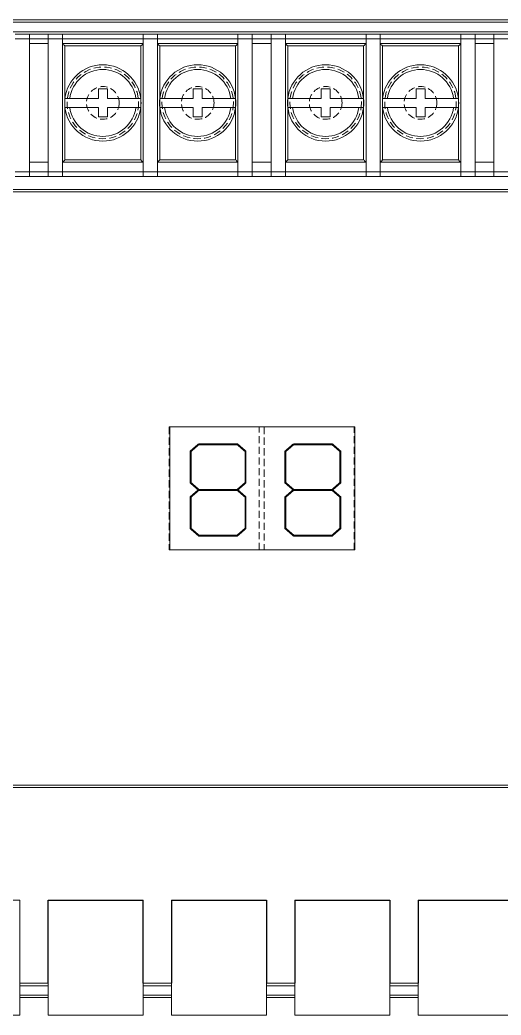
# Model space of a CAD drawing. Header units: millimetres. Extents: x 1282755 to 1285234, y -1758265 to -1757672.
# Drawn here: x 1284859.78 to 1284876.73, y -1757813.91 to -1757778.89 of the extents above; entities that cross this region are included whole.
import ezdxf

# ---------------------------------------------------------------- set-up
doc = ezdxf.new("R2010")
doc.units = ezdxf.units.MM
doc.linetypes.add('HIDDEN', pattern=[0.375, 0.25, -0.125])

msp = doc.modelspace()

# ---------------------------------------------------------------- linework, layer by layer
at = {"color": 7, "linetype": 'Continuous', "lineweight": 15}
for p, q in [((1284836.482, -1757778.888), (1284900.104, -1757778.888)), ((1284900.104, -1757778.972), (1284836.482, -1757778.972)), ((1284836.816, -1757779.306), (1284899.77, -1757779.306)), ((1284859.61, -1757779.389), (1284860.11, -1757779.389)), ((1284860.11, -1757779.389), (1284860.11, -1757779.556)), ((1284860.11, -1757779.389), (1284860.778, -1757779.389)), ((1284860.778, -1757779.389), (1284861.279, -1757779.389)), ((1284860.778, -1757779.556), (1284860.778, -1757779.389)), ((1284861.279, -1757779.389), (1284861.279, -1757779.556)), ((1284861.279, -1757779.389), (1284864.118, -1757779.389)), ((1284864.118, -1757779.389), (1284864.619, -1757779.389)), ((1284864.118, -1757779.556), (1284864.118, -1757779.389)), ((1284864.619, -1757779.389), (1284864.619, -1757779.556)), ((1284864.619, -1757779.389), (1284867.458, -1757779.389)), ((1284867.458, -1757779.389), (1284867.959, -1757779.389)), ((1284867.458, -1757779.556), (1284867.458, -1757779.389)), ((1284867.959, -1757779.389), (1284867.959, -1757779.556)), ((1284867.959, -1757779.389), (1284868.627, -1757779.389)), ((1284868.627, -1757779.389), (1284869.128, -1757779.389)), ((1284868.627, -1757779.556), (1284868.627, -1757779.389)), ((1284869.128, -1757779.389), (1284869.128, -1757779.556)), ((1284869.128, -1757779.389), (1284871.967, -1757779.389)), ((1284871.967, -1757779.389), (1284872.468, -1757779.389)), ((1284871.967, -1757779.556), (1284871.967, -1757779.389)), ((1284872.468, -1757779.389), (1284872.468, -1757779.556)), ((1284872.468, -1757779.389), (1284875.306, -1757779.389)), ((1284875.306, -1757779.389), (1284875.807, -1757779.389)), ((1284875.306, -1757779.556), (1284875.306, -1757779.389)), ((1284875.807, -1757779.389), (1284875.807, -1757779.556)), ((1284875.807, -1757779.389), (1284876.475, -1757779.389)), ((1284876.475, -1757779.389), (1284876.976, -1757779.389)), ((1284876.475, -1757779.556), (1284876.475, -1757779.389)), ((1284860.11, -1757779.556), (1284859.61, -1757779.556)), ((1284860.11, -1757784.232), (1284860.11, -1757779.556)), ((1284860.778, -1757779.556), (1284860.11, -1757779.556)), ((1284860.11, -1757779.723), (1284860.778, -1757779.723)), ((1284861.279, -1757779.556), (1284860.778, -1757779.556)), ((1284860.778, -1757784.232), (1284860.778, -1757779.556)), ((1284861.279, -1757784.232), (1284861.279, -1757779.556)), ((1284864.118, -1757779.556), (1284861.279, -1757779.556)), ((1284861.279, -1757779.723), (1284864.118, -1757779.723)), ((1284864.035, -1757779.806), (1284861.363, -1757779.806)), ((1284864.619, -1757779.556), (1284864.118, -1757779.556)), ((1284864.118, -1757784.232), (1284864.118, -1757779.556)), ((1284864.619, -1757784.232), (1284864.619, -1757779.556)), ((1284867.458, -1757779.556), (1284864.619, -1757779.556)), ((1284864.619, -1757779.723), (1284867.458, -1757779.723)), ((1284867.374, -1757779.806), (1284864.703, -1757779.806)), ((1284867.959, -1757779.556), (1284867.458, -1757779.556)), ((1284867.458, -1757784.232), (1284867.458, -1757779.556)), ((1284867.959, -1757784.232), (1284867.959, -1757779.556)), ((1284868.627, -1757779.556), (1284867.959, -1757779.556)), ((1284867.959, -1757779.723), (1284868.627, -1757779.723)), ((1284869.128, -1757779.556), (1284868.627, -1757779.556)), ((1284868.627, -1757784.232), (1284868.627, -1757779.556)), ((1284869.128, -1757784.232), (1284869.128, -1757779.556)), ((1284871.967, -1757779.556), (1284869.128, -1757779.556)), ((1284869.128, -1757779.723), (1284871.967, -1757779.723)), ((1284871.883, -1757779.806), (1284869.211, -1757779.806)), ((1284872.468, -1757779.556), (1284871.967, -1757779.556)), ((1284871.967, -1757784.232), (1284871.967, -1757779.556)), ((1284872.468, -1757784.232), (1284872.468, -1757779.556)), ((1284875.306, -1757779.556), (1284872.468, -1757779.556)), ((1284872.468, -1757779.723), (1284875.306, -1757779.723)), ((1284875.223, -1757779.806), (1284872.551, -1757779.806)), ((1284875.807, -1757779.556), (1284875.306, -1757779.556)), ((1284875.306, -1757784.232), (1284875.306, -1757779.556)), ((1284875.807, -1757784.232), (1284875.807, -1757779.556)), ((1284876.475, -1757779.556), (1284875.807, -1757779.556)), ((1284875.807, -1757779.723), (1284876.475, -1757779.723)), ((1284876.976, -1757779.556), (1284876.475, -1757779.556)), ((1284876.475, -1757784.232), (1284876.475, -1757779.556)), ((1284862.857, -1757781.318), (1284862.54, -1757781.318)), ((1284862.54, -1757781.318), (1284862.54, -1757781.652)), ((1284862.857, -1757781.652), (1284862.857, -1757781.318)), ((1284866.197, -1757781.318), (1284865.88, -1757781.318)), ((1284865.88, -1757781.318), (1284865.88, -1757781.652)), ((1284866.197, -1757781.652), (1284866.197, -1757781.318)), ((1284870.706, -1757781.318), (1284870.389, -1757781.318)), ((1284870.389, -1757781.318), (1284870.389, -1757781.652)), ((1284870.706, -1757781.652), (1284870.706, -1757781.318)), ((1284874.046, -1757781.318), (1284873.728, -1757781.318)), ((1284873.728, -1757781.318), (1284873.728, -1757781.652)), ((1284874.046, -1757781.652), (1284874.046, -1757781.318)), ((1284862.54, -1757781.652), (1284861.532, -1757781.652)), ((1284863.865, -1757781.652), (1284862.857, -1757781.652)), ((1284865.88, -1757781.652), (1284864.872, -1757781.652)), ((1284867.205, -1757781.652), (1284866.197, -1757781.652)), ((1284870.389, -1757781.652), (1284869.381, -1757781.652)), ((1284871.714, -1757781.652), (1284870.706, -1757781.652)), ((1284873.728, -1757781.652), (1284872.72, -1757781.652)), ((1284875.053, -1757781.652), (1284874.046, -1757781.652)), ((1284861.532, -1757781.969), (1284862.54, -1757781.969)), ((1284862.54, -1757781.969), (1284862.54, -1757782.303)), ((1284862.857, -1757782.303), (1284862.857, -1757781.969)), ((1284862.857, -1757781.969), (1284863.865, -1757781.969)), ((1284864.872, -1757781.969), (1284865.88, -1757781.969)), ((1284865.88, -1757781.969), (1284865.88, -1757782.303)), ((1284866.197, -1757782.303), (1284866.197, -1757781.969)), ((1284866.197, -1757781.969), (1284867.205, -1757781.969)), ((1284869.381, -1757781.969), (1284870.389, -1757781.969)), ((1284870.389, -1757781.969), (1284870.389, -1757782.303)), ((1284870.706, -1757782.303), (1284870.706, -1757781.969)), ((1284870.706, -1757781.969), (1284871.714, -1757781.969)), ((1284872.72, -1757781.969), (1284873.728, -1757781.969)), ((1284873.728, -1757781.969), (1284873.728, -1757782.303)), ((1284874.046, -1757782.303), (1284874.046, -1757781.969)), ((1284874.046, -1757781.969), (1284875.053, -1757781.969)), ((1284862.54, -1757782.303), (1284862.857, -1757782.303)), ((1284865.88, -1757782.303), (1284866.197, -1757782.303)), ((1284870.389, -1757782.303), (1284870.706, -1757782.303)), ((1284873.728, -1757782.303), (1284874.046, -1757782.303)), ((1284860.778, -1757783.898), (1284860.11, -1757783.898)), ((1284864.118, -1757783.898), (1284861.279, -1757783.898)), ((1284861.363, -1757783.814), (1284864.035, -1757783.814)), ((1284867.458, -1757783.898), (1284864.619, -1757783.898)), ((1284864.703, -1757783.814), (1284867.374, -1757783.814)), ((1284868.627, -1757783.898), (1284867.959, -1757783.898)), ((1284871.967, -1757783.898), (1284869.128, -1757783.898)), ((1284869.211, -1757783.814), (1284871.883, -1757783.814)), ((1284875.306, -1757783.898), (1284872.468, -1757783.898)), ((1284872.551, -1757783.814), (1284875.223, -1757783.814)), ((1284876.475, -1757783.898), (1284875.807, -1757783.898)), ((1284859.61, -1757784.232), (1284860.11, -1757784.232)), ((1284860.11, -1757784.232), (1284860.11, -1757784.399)), ((1284860.11, -1757784.232), (1284860.778, -1757784.232)), ((1284860.778, -1757784.232), (1284861.279, -1757784.232)), ((1284860.778, -1757784.399), (1284860.778, -1757784.232)), ((1284861.279, -1757784.232), (1284861.279, -1757784.399)), ((1284861.279, -1757784.232), (1284864.118, -1757784.232)), ((1284864.118, -1757784.232), (1284864.619, -1757784.232)), ((1284864.118, -1757784.399), (1284864.118, -1757784.232)), ((1284864.619, -1757784.232), (1284864.619, -1757784.399)), ((1284864.619, -1757784.232), (1284867.458, -1757784.232)), ((1284867.458, -1757784.232), (1284867.959, -1757784.232)), ((1284867.458, -1757784.399), (1284867.458, -1757784.232)), ((1284867.959, -1757784.232), (1284867.959, -1757784.399)), ((1284867.959, -1757784.232), (1284868.627, -1757784.232)), ((1284868.627, -1757784.232), (1284869.128, -1757784.232)), ((1284868.627, -1757784.399), (1284868.627, -1757784.232)), ((1284869.128, -1757784.232), (1284869.128, -1757784.399)), ((1284869.128, -1757784.232), (1284871.967, -1757784.232)), ((1284871.967, -1757784.232), (1284872.468, -1757784.232)), ((1284871.967, -1757784.399), (1284871.967, -1757784.232)), ((1284872.468, -1757784.232), (1284872.468, -1757784.399)), ((1284872.468, -1757784.232), (1284875.306, -1757784.232)), ((1284875.306, -1757784.232), (1284875.807, -1757784.232)), ((1284875.306, -1757784.399), (1284875.306, -1757784.232)), ((1284875.807, -1757784.232), (1284875.807, -1757784.399)), ((1284875.807, -1757784.232), (1284876.475, -1757784.232)), ((1284876.475, -1757784.232), (1284876.976, -1757784.232)), ((1284876.475, -1757784.399), (1284876.475, -1757784.232)), ((1284860.11, -1757784.399), (1284859.61, -1757784.399)), ((1284860.778, -1757784.399), (1284860.11, -1757784.399)), ((1284861.279, -1757784.399), (1284860.778, -1757784.399)), ((1284864.118, -1757784.399), (1284861.279, -1757784.399)), ((1284864.619, -1757784.399), (1284864.118, -1757784.399)), ((1284867.458, -1757784.399), (1284864.619, -1757784.399)), ((1284867.959, -1757784.399), (1284867.458, -1757784.399)), ((1284868.627, -1757784.399), (1284867.959, -1757784.399)), ((1284869.128, -1757784.399), (1284868.627, -1757784.399)), ((1284871.967, -1757784.399), (1284869.128, -1757784.399)), ((1284872.468, -1757784.399), (1284871.967, -1757784.399)), ((1284875.306, -1757784.399), (1284872.468, -1757784.399)), ((1284875.807, -1757784.399), (1284875.306, -1757784.399)), ((1284876.475, -1757784.399), (1284875.807, -1757784.399)), ((1284876.976, -1757784.399), (1284876.475, -1757784.399)), ((1284900.688, -1757784.853), (1284835.897, -1757784.853)), ((1284900.605, -1757784.853), (1284835.981, -1757784.853)), ((1284900.605, -1757784.936), (1284835.981, -1757784.936)), ((1284871.573, -1757793.212), (1284865.06, -1757793.212)), ((1284865.06, -1757793.212), (1284865.06, -1757797.537)), ((1284871.573, -1757797.537), (1284871.573, -1757793.212)), ((1284865.06, -1757797.537), (1284871.573, -1757797.537)), ((1284835.897, -1757805.893), (1284900.688, -1757805.893)), ((1284835.981, -1757805.81), (1284900.605, -1757805.81)), ((1284835.981, -1757805.893), (1284900.605, -1757805.893)), ((1284859.777, -1757809.858), (1284851.427, -1757809.858)), ((1284859.777, -1757813.905), (1284859.777, -1757809.858)), ((1284860.778, -1757809.858), (1284860.778, -1757813.905)), ((1284864.118, -1757809.858), (1284860.778, -1757809.858)), ((1284864.118, -1757813.905), (1284864.118, -1757809.858)), ((1284868.46, -1757809.858), (1284865.12, -1757809.858)), ((1284865.12, -1757809.858), (1284865.12, -1757813.905)), ((1284868.46, -1757813.905), (1284868.46, -1757809.858)), ((1284872.802, -1757809.858), (1284869.462, -1757809.858)), ((1284869.462, -1757809.858), (1284869.462, -1757813.905)), ((1284872.802, -1757813.905), (1284872.802, -1757809.858)), ((1284873.803, -1757809.858), (1284873.803, -1757813.905)), ((1284877.143, -1757809.858), (1284873.803, -1757809.858)), ((1284859.777, -1757812.786), (1284860.778, -1757812.786)), ((1284864.118, -1757812.786), (1284865.12, -1757812.786)), ((1284868.46, -1757812.786), (1284869.462, -1757812.786)), ((1284872.802, -1757812.786), (1284873.803, -1757812.786)), ((1284860.778, -1757813.287), (1284859.777, -1757813.287)), ((1284865.12, -1757813.287), (1284864.118, -1757813.287)), ((1284869.462, -1757813.287), (1284868.46, -1757813.287)), ((1284873.803, -1757813.287), (1284872.802, -1757813.287)), ((1284851.427, -1757813.905), (1284859.777, -1757813.905)), ((1284860.778, -1757813.905), (1284864.118, -1757813.905)), ((1284865.12, -1757813.905), (1284868.46, -1757813.905)), ((1284869.462, -1757813.905), (1284872.802, -1757813.905)), ((1284873.803, -1757813.905), (1284877.143, -1757813.905))]:
    msp.add_line(p, q, dxfattribs=at)
at = {"color": 7, "linetype": 'HIDDEN', "lineweight": 0}
for p, q in [((1284836.482, -1757778.972), (1284900.104, -1757778.972)), ((1284861.363, -1757783.814), (1284861.363, -1757779.806)), ((1284861.363, -1757779.806), (1284864.035, -1757779.806)), ((1284864.035, -1757779.806), (1284864.035, -1757783.814)), ((1284864.703, -1757783.814), (1284864.703, -1757779.806)), ((1284864.703, -1757779.806), (1284867.374, -1757779.806)), ((1284867.374, -1757779.806), (1284867.374, -1757783.814)), ((1284869.211, -1757783.814), (1284869.211, -1757779.806)), ((1284869.211, -1757779.806), (1284871.883, -1757779.806)), ((1284871.883, -1757779.806), (1284871.883, -1757783.814)), ((1284872.551, -1757783.814), (1284872.551, -1757779.806)), ((1284872.551, -1757779.806), (1284875.223, -1757779.806)), ((1284875.223, -1757779.806), (1284875.223, -1757783.814)), ((1284861.363, -1757781.661), (1284861.363, -1757781.96)), ((1284864.035, -1757781.96), (1284864.035, -1757781.661)), ((1284864.703, -1757781.661), (1284864.703, -1757781.96)), ((1284867.374, -1757781.96), (1284867.374, -1757781.661)), ((1284869.211, -1757781.661), (1284869.211, -1757781.96)), ((1284871.883, -1757781.96), (1284871.883, -1757781.661)), ((1284872.551, -1757781.661), (1284872.551, -1757781.96)), ((1284875.223, -1757781.96), (1284875.223, -1757781.661)), ((1284864.035, -1757783.814), (1284861.363, -1757783.814)), ((1284867.374, -1757783.814), (1284864.703, -1757783.814)), ((1284871.883, -1757783.814), (1284869.211, -1757783.814)), ((1284875.223, -1757783.814), (1284872.551, -1757783.814)), ((1284836.482, -1757784.936), (1284900.104, -1757784.936)), ((1284868.21, -1757793.211), (1284865.037, -1757793.211)), ((1284865.037, -1757793.211), (1284865.037, -1757797.536)), ((1284865.06, -1757793.212), (1284865.037, -1757793.212)), ((1284865.037, -1757793.212), (1284865.037, -1757797.537)), ((1284868.21, -1757797.536), (1284868.21, -1757793.211)), ((1284871.549, -1757793.211), (1284868.377, -1757793.211)), ((1284868.377, -1757793.211), (1284868.377, -1757797.536)), ((1284871.549, -1757797.536), (1284871.549, -1757793.211)), ((1284871.549, -1757797.537), (1284871.549, -1757793.212)), ((1284865.037, -1757797.536), (1284868.21, -1757797.536)), ((1284865.037, -1757797.537), (1284865.06, -1757797.537)), ((1284868.377, -1757797.536), (1284871.549, -1757797.536)), ((1284900.104, -1757805.81), (1284836.482, -1757805.81)), ((1284860.778, -1757813.204), (1284859.777, -1757813.204)), ((1284865.12, -1757813.204), (1284864.118, -1757813.204)), ((1284869.462, -1757813.204), (1284868.46, -1757813.204)), ((1284873.803, -1757813.204), (1284872.802, -1757813.204))]:
    msp.add_line(p, q, dxfattribs=at)
at = {"color": 8, "linetype": 'Continuous', "lineweight": 15}
for p, q in [((1284861.363, -1757779.806), (1284861.363, -1757781.661)), ((1284864.035, -1757781.661), (1284864.035, -1757779.806)), ((1284864.703, -1757779.806), (1284864.703, -1757781.661)), ((1284867.374, -1757781.661), (1284867.374, -1757779.806)), ((1284869.211, -1757779.806), (1284869.211, -1757781.661)), ((1284871.883, -1757781.661), (1284871.883, -1757779.806)), ((1284872.551, -1757779.806), (1284872.551, -1757781.661)), ((1284875.223, -1757781.661), (1284875.223, -1757779.806)), ((1284861.363, -1757781.96), (1284861.363, -1757783.814)), ((1284864.035, -1757783.814), (1284864.035, -1757781.96)), ((1284864.703, -1757781.96), (1284864.703, -1757783.814)), ((1284867.374, -1757783.814), (1284867.374, -1757781.96)), ((1284869.211, -1757781.96), (1284869.211, -1757783.814)), ((1284871.883, -1757783.814), (1284871.883, -1757781.96)), ((1284872.551, -1757781.96), (1284872.551, -1757783.814)), ((1284875.223, -1757783.814), (1284875.223, -1757781.96)), ((1284860.778, -1757812.87), (1284859.777, -1757812.87)), ((1284865.12, -1757812.87), (1284864.118, -1757812.87)), ((1284869.462, -1757812.87), (1284868.46, -1757812.87)), ((1284873.803, -1757812.87), (1284872.802, -1757812.87)), ((1284859.777, -1757813.204), (1284860.778, -1757813.204)), ((1284864.118, -1757813.204), (1284865.12, -1757813.204)), ((1284868.46, -1757813.204), (1284869.462, -1757813.204)), ((1284872.802, -1757813.204), (1284873.803, -1757813.204))]:
    msp.add_line(p, q, dxfattribs=at)
at = {"color": 12}
for p, q in [((1284865.788, -1757794.069), (1284866.077, -1757793.818)), ((1284867.723, -1757794.069), (1284867.434, -1757793.818)), ((1284869.128, -1757794.069), (1284869.417, -1757793.818)), ((1284871.063, -1757794.069), (1284870.774, -1757793.818)), ((1284865.788, -1757795.174), (1284866.077, -1757795.425)), ((1284867.723, -1757795.174), (1284867.434, -1757795.425)), ((1284869.128, -1757795.174), (1284869.417, -1757795.425)), ((1284871.063, -1757795.174), (1284870.774, -1757795.425)), ((1284865.788, -1757795.676), (1284866.077, -1757795.425)), ((1284867.723, -1757795.676), (1284867.434, -1757795.425)), ((1284869.128, -1757795.676), (1284869.417, -1757795.425)), ((1284871.063, -1757795.676), (1284870.774, -1757795.425)), ((1284865.788, -1757796.781), (1284866.077, -1757797.032)), ((1284867.723, -1757796.781), (1284867.434, -1757797.032)), ((1284869.128, -1757796.781), (1284869.417, -1757797.032)), ((1284871.063, -1757796.781), (1284870.774, -1757797.032)), ((1284866.077, -1757797.032), (1284867.434, -1757797.032)), ((1284869.417, -1757797.032), (1284870.774, -1757797.032))]:
    msp.add_line(p, q, dxfattribs=at)
at = {"color": 7, "linetype": 'Continuous'}
for p, q in [((1284860.778, -1757812.786), (1284860.778, -1757809.858)), ((1284860.778, -1757809.858), (1284864.118, -1757809.858)), ((1284864.118, -1757812.786), (1284864.118, -1757809.858)), ((1284865.12, -1757809.858), (1284868.46, -1757809.858)), ((1284865.12, -1757809.858), (1284865.12, -1757812.786)), ((1284868.46, -1757809.858), (1284868.46, -1757812.786)), ((1284869.462, -1757809.858), (1284872.802, -1757809.858)), ((1284869.462, -1757809.858), (1284869.462, -1757812.786)), ((1284872.802, -1757809.858), (1284872.802, -1757812.786)), ((1284873.803, -1757809.858), (1284877.143, -1757809.858)), ((1284873.803, -1757809.858), (1284873.803, -1757812.786))]:
    msp.add_line(p, q, dxfattribs=at)
at = {"color": 7, "linetype": 'Continuous', "lineweight": 15, "flags": 128}
for points in [[(1284861.279, -1757779.723), (1284861.281, -1757779.725), (1284861.286, -1757779.729), (1284861.293, -1757779.737), (1284861.304, -1757779.747), (1284861.317, -1757779.76), (1284861.331, -1757779.775), (1284861.347, -1757779.79), (1284861.363, -1757779.806)], [(1284864.035, -1757779.806), (1284864.051, -1757779.79), (1284864.067, -1757779.775), (1284864.081, -1757779.76), (1284864.094, -1757779.747), (1284864.104, -1757779.737), (1284864.112, -1757779.729), (1284864.117, -1757779.725), (1284864.118, -1757779.723)], [(1284864.619, -1757779.723), (1284864.621, -1757779.725), (1284864.626, -1757779.729), (1284864.633, -1757779.737), (1284864.644, -1757779.747), (1284864.656, -1757779.76), (1284864.671, -1757779.775), (1284864.686, -1757779.79), (1284864.703, -1757779.806)], [(1284867.374, -1757779.806), (1284867.391, -1757779.79), (1284867.406, -1757779.775), (1284867.421, -1757779.76), (1284867.433, -1757779.747), (1284867.444, -1757779.737), (1284867.452, -1757779.729), (1284867.456, -1757779.725), (1284867.458, -1757779.723)], [(1284869.128, -1757779.723), (1284869.129, -1757779.725), (1284869.134, -1757779.729), (1284869.142, -1757779.737), (1284869.152, -1757779.747), (1284869.165, -1757779.76), (1284869.179, -1757779.775), (1284869.195, -1757779.79), (1284869.211, -1757779.806)], [(1284871.883, -1757779.806), (1284871.899, -1757779.79), (1284871.915, -1757779.775), (1284871.929, -1757779.76), (1284871.942, -1757779.747), (1284871.953, -1757779.737), (1284871.96, -1757779.729), (1284871.965, -1757779.725), (1284871.967, -1757779.723)], [(1284872.468, -1757779.723), (1284872.469, -1757779.725), (1284872.474, -1757779.729), (1284872.482, -1757779.737), (1284872.492, -1757779.747), (1284872.505, -1757779.76), (1284872.519, -1757779.775), (1284872.535, -1757779.79), (1284872.551, -1757779.806)], [(1284875.223, -1757779.806), (1284875.239, -1757779.79), (1284875.255, -1757779.775), (1284875.269, -1757779.76), (1284875.282, -1757779.747), (1284875.292, -1757779.737), (1284875.3, -1757779.729), (1284875.305, -1757779.725), (1284875.306, -1757779.723)], [(1284861.279, -1757783.898), (1284861.281, -1757783.896), (1284861.286, -1757783.891), (1284861.293, -1757783.884), (1284861.304, -1757783.873), (1284861.317, -1757783.861), (1284861.331, -1757783.846), (1284861.347, -1757783.83), (1284861.363, -1757783.814)], [(1284864.035, -1757783.814), (1284864.049, -1757783.829), (1284864.063, -1757783.843), (1284864.076, -1757783.856), (1284864.088, -1757783.868), (1284864.099, -1757783.878), (1284864.107, -1757783.886), (1284864.113, -1757783.893), (1284864.117, -1757783.896), (1284864.118, -1757783.898)], [(1284864.619, -1757783.898), (1284864.621, -1757783.896), (1284864.626, -1757783.891), (1284864.633, -1757783.884), (1284864.644, -1757783.873), (1284864.656, -1757783.861), (1284864.671, -1757783.846), (1284864.686, -1757783.83), (1284864.703, -1757783.814)], [(1284867.374, -1757783.814), (1284867.389, -1757783.829), (1284867.403, -1757783.843), (1284867.416, -1757783.856), (1284867.428, -1757783.868), (1284867.438, -1757783.878), (1284867.447, -1757783.886), (1284867.453, -1757783.893), (1284867.457, -1757783.896), (1284867.458, -1757783.898)], [(1284869.128, -1757783.898), (1284869.129, -1757783.896), (1284869.134, -1757783.891), (1284869.142, -1757783.884), (1284869.152, -1757783.873), (1284869.165, -1757783.861), (1284869.179, -1757783.846), (1284869.195, -1757783.83), (1284869.211, -1757783.814)], [(1284871.883, -1757783.814), (1284871.898, -1757783.829), (1284871.912, -1757783.843), (1284871.925, -1757783.856), (1284871.937, -1757783.868), (1284871.947, -1757783.878), (1284871.955, -1757783.886), (1284871.962, -1757783.893), (1284871.965, -1757783.896), (1284871.967, -1757783.898)], [(1284872.468, -1757783.898), (1284872.469, -1757783.896), (1284872.474, -1757783.891), (1284872.482, -1757783.884), (1284872.492, -1757783.873), (1284872.505, -1757783.861), (1284872.519, -1757783.846), (1284872.535, -1757783.83), (1284872.551, -1757783.814)], [(1284875.223, -1757783.814), (1284875.237, -1757783.829), (1284875.251, -1757783.843), (1284875.265, -1757783.856), (1284875.277, -1757783.868), (1284875.287, -1757783.878), (1284875.295, -1757783.886), (1284875.301, -1757783.893), (1284875.305, -1757783.896), (1284875.306, -1757783.898)]]:
    msp.add_lwpolyline(points, dxfattribs=at)
at = {"color": 7, "linetype": 'HIDDEN', "lineweight": 0, "flags": 128}
for points in [[(1284864.035, -1757779.806), (1284864.051, -1757779.79), (1284864.067, -1757779.775), (1284864.081, -1757779.76), (1284864.094, -1757779.747), (1284864.104, -1757779.737), (1284864.112, -1757779.729), (1284864.117, -1757779.725), (1284864.118, -1757779.723)], [(1284867.374, -1757779.806), (1284867.391, -1757779.79), (1284867.406, -1757779.775), (1284867.421, -1757779.76), (1284867.433, -1757779.747), (1284867.444, -1757779.737), (1284867.452, -1757779.729), (1284867.456, -1757779.725), (1284867.458, -1757779.723)], [(1284871.883, -1757779.806), (1284871.899, -1757779.79), (1284871.915, -1757779.775), (1284871.929, -1757779.76), (1284871.942, -1757779.747), (1284871.953, -1757779.737), (1284871.96, -1757779.729), (1284871.965, -1757779.725), (1284871.967, -1757779.723)], [(1284875.223, -1757779.806), (1284875.239, -1757779.79), (1284875.255, -1757779.775), (1284875.269, -1757779.76), (1284875.282, -1757779.747), (1284875.292, -1757779.737), (1284875.3, -1757779.729), (1284875.305, -1757779.725), (1284875.306, -1757779.723)], [(1284861.279, -1757783.898), (1284861.281, -1757783.896), (1284861.286, -1757783.891), (1284861.293, -1757783.884), (1284861.304, -1757783.873), (1284861.317, -1757783.861), (1284861.331, -1757783.846), (1284861.347, -1757783.83), (1284861.363, -1757783.814)], [(1284864.619, -1757783.898), (1284864.621, -1757783.896), (1284864.626, -1757783.891), (1284864.633, -1757783.884), (1284864.644, -1757783.873), (1284864.656, -1757783.861), (1284864.671, -1757783.846), (1284864.686, -1757783.83), (1284864.703, -1757783.814)], [(1284869.128, -1757783.898), (1284869.129, -1757783.896), (1284869.134, -1757783.891), (1284869.142, -1757783.884), (1284869.152, -1757783.873), (1284869.165, -1757783.861), (1284869.179, -1757783.846), (1284869.195, -1757783.83), (1284869.211, -1757783.814)], [(1284872.468, -1757783.898), (1284872.469, -1757783.896), (1284872.473, -1757783.893), (1284872.479, -1757783.886), (1284872.487, -1757783.878), (1284872.497, -1757783.868), (1284872.509, -1757783.856), (1284872.522, -1757783.843), (1284872.537, -1757783.829), (1284872.551, -1757783.814)]]:
    msp.add_lwpolyline(points, dxfattribs=at)
at = {"color": 12, "const_width": 0.0696}
for points in [[(1284866.077, -1757793.818), (1284865.788, -1757794.069), (1284865.788, -1757795.174), (1284866.077, -1757795.425), (1284865.788, -1757795.676), (1284865.788, -1757796.781), (1284866.077, -1757797.032), (1284867.434, -1757797.032), (1284867.723, -1757796.781), (1284867.723, -1757795.676), (1284867.434, -1757795.425), (1284866.077, -1757795.425)], [(1284866.077, -1757793.818), (1284867.434, -1757793.818), (1284867.723, -1757794.069), (1284867.723, -1757795.174), (1284867.434, -1757795.425)], [(1284869.417, -1757793.818), (1284869.128, -1757794.069), (1284869.128, -1757795.174), (1284869.417, -1757795.425), (1284869.128, -1757795.676), (1284869.128, -1757796.781), (1284869.417, -1757797.032), (1284870.774, -1757797.032), (1284871.063, -1757796.781), (1284871.063, -1757795.676), (1284870.774, -1757795.425), (1284869.417, -1757795.425)], [(1284869.417, -1757793.818), (1284870.774, -1757793.818), (1284871.063, -1757794.069), (1284871.063, -1757795.174), (1284870.774, -1757795.425)]]:
    msp.add_lwpolyline(points, dxfattribs=at)
at = {"color": 12}
for points in [[(1284866.077, -1757793.818), (1284867.434, -1757793.818)], [(1284869.417, -1757793.818), (1284870.774, -1757793.818)], [(1284865.788, -1757795.174), (1284865.788, -1757794.069)], [(1284867.723, -1757794.069), (1284867.723, -1757795.174)], [(1284869.128, -1757795.174), (1284869.128, -1757794.069)], [(1284871.063, -1757794.069), (1284871.063, -1757795.174)], [(1284867.434, -1757795.425), (1284866.077, -1757795.425)], [(1284866.077, -1757795.425), (1284867.434, -1757795.425)], [(1284870.774, -1757795.425), (1284869.417, -1757795.425)], [(1284869.417, -1757795.425), (1284870.774, -1757795.425)], [(1284865.788, -1757796.781), (1284865.788, -1757795.676)], [(1284867.723, -1757795.676), (1284867.723, -1757796.781)], [(1284869.128, -1757796.781), (1284869.128, -1757795.676)], [(1284871.063, -1757795.676), (1284871.063, -1757796.781)]]:
    msp.add_lwpolyline(points, dxfattribs=at)
at = {"color": 7, "linetype": 'HIDDEN', "lineweight": 0}
for centre, radius in [((1284862.699, -1757781.81), 1.261), ((1284866.039, -1757781.81), 1.261), ((1284870.547, -1757781.81), 1.261), ((1284873.887, -1757781.81), 1.261), ((1284862.699, -1757781.81), 0.576), ((1284866.039, -1757781.81), 0.576), ((1284870.547, -1757781.81), 0.576), ((1284873.887, -1757781.81), 0.576)]:
    msp.add_circle(centre, radius, dxfattribs=at)
at = {"color": 7, "linetype": 'Continuous', "lineweight": 15}
for centre, radius, start, end in [((1284862.699, -1757781.81), 1.344, 6.7774, 173.2226), ((1284866.039, -1757781.81), 1.344, 6.7774, 173.2226), ((1284870.547, -1757781.81), 1.344, 6.7774, 173.2226), ((1284873.887, -1757781.81), 1.344, 6.7774, 173.2226), ((1284862.699, -1757781.81), 1.177, 7.7443, 172.2557), ((1284866.039, -1757781.81), 1.177, 7.7443, 172.2557), ((1284870.547, -1757781.81), 1.177, 7.7443, 172.2557), ((1284873.887, -1757781.81), 1.177, 7.7443, 172.2557), ((1284862.699, -1757781.81), 1.344, 173.2226, 186.7774), ((1284862.699, -1757781.81), 1.344, 353.2226, 6.7774), ((1284866.039, -1757781.81), 1.344, 173.2226, 186.7774), ((1284866.039, -1757781.81), 1.344, 353.2226, 6.7774), ((1284870.547, -1757781.81), 1.344, 173.2226, 186.7774), ((1284870.547, -1757781.81), 1.344, 353.2226, 6.7774), ((1284873.887, -1757781.81), 1.344, 173.2226, 186.7774), ((1284873.887, -1757781.81), 1.344, 353.2226, 6.7774), ((1284862.699, -1757781.81), 1.344, 186.7774, 353.2226), ((1284862.699, -1757781.81), 1.177, 187.7443, 352.2557), ((1284866.039, -1757781.81), 1.344, 186.7774, 353.2226), ((1284866.039, -1757781.81), 1.177, 187.7443, 352.2557), ((1284870.547, -1757781.81), 1.344, 186.7774, 353.2226), ((1284870.547, -1757781.81), 1.177, 187.7443, 352.2557), ((1284873.887, -1757781.81), 1.344, 186.7774, 353.2226), ((1284873.887, -1757781.81), 1.177, 187.7443, 352.2557)]:
    msp.add_arc(centre, radius, start, end, dxfattribs=at)
for points, knots in [([(1284861.532, -1757781.652), (1284861.513, -1757781.652), (1284861.475, -1757781.652), (1284861.424, -1757781.652), (1284861.386, -1757781.652), (1284861.367, -1757781.652), (1284861.365, -1757781.652), (1284861.364, -1757781.652)], [0, 0, 0, 0, 0.216949, 0.433941, 0.649856, 0.864103, 1, 1, 1, 1]), ([(1284864.034, -1757781.652), (1284864.032, -1757781.652), (1284864.028, -1757781.652), (1284863.999, -1757781.652), (1284863.957, -1757781.652), (1284863.91, -1757781.652), (1284863.878, -1757781.652), (1284863.865, -1757781.652)], [0, 0, 0, 0, 0.2126584, 0.4252955, 0.6385462, 0.8532404, 1, 1, 1, 1]), ([(1284864.872, -1757781.652), (1284864.853, -1757781.652), (1284864.815, -1757781.652), (1284864.764, -1757781.652), (1284864.726, -1757781.652), (1284864.706, -1757781.652), (1284864.704, -1757781.652), (1284864.704, -1757781.652)], [0, 0, 0, 0, 0.216951, 0.433943, 0.649856, 0.864103, 1, 1, 1, 1]), ([(1284867.373, -1757781.652), (1284867.372, -1757781.652), (1284867.368, -1757781.652), (1284867.339, -1757781.652), (1284867.297, -1757781.652), (1284867.25, -1757781.652), (1284867.218, -1757781.652), (1284867.205, -1757781.652)], [0, 0, 0, 0, 0.212658, 0.425296, 0.638547, 0.853242, 1, 1, 1, 1]), ([(1284869.381, -1757781.652), (1284869.362, -1757781.652), (1284869.324, -1757781.652), (1284869.273, -1757781.652), (1284869.235, -1757781.652), (1284869.215, -1757781.652), (1284869.213, -1757781.652), (1284869.212, -1757781.652)], [0, 0, 0, 0, 0.2169509, 0.4339423, 0.649856, 0.8641032, 1, 1, 1, 1]), ([(1284871.882, -1757781.652), (1284871.88, -1757781.652), (1284871.877, -1757781.652), (1284871.848, -1757781.652), (1284871.806, -1757781.652), (1284871.758, -1757781.652), (1284871.727, -1757781.652), (1284871.714, -1757781.652)], [0, 0, 0, 0, 0.212658, 0.425296, 0.638548, 0.853241, 1, 1, 1, 1]), ([(1284872.72, -1757781.652), (1284872.701, -1757781.652), (1284872.663, -1757781.652), (1284872.613, -1757781.652), (1284872.575, -1757781.652), (1284872.555, -1757781.652), (1284872.553, -1757781.652), (1284872.552, -1757781.652)], [0, 0, 0, 0, 0.216951, 0.433942, 0.649856, 0.864103, 1, 1, 1, 1]), ([(1284875.222, -1757781.652), (1284875.22, -1757781.652), (1284875.216, -1757781.652), (1284875.188, -1757781.652), (1284875.145, -1757781.652), (1284875.098, -1757781.652), (1284875.066, -1757781.652), (1284875.053, -1757781.652)], [0, 0, 0, 0, 0.212658, 0.425296, 0.638547, 0.853242, 1, 1, 1, 1]), ([(1284861.364, -1757781.969), (1284861.366, -1757781.969), (1284861.369, -1757781.969), (1284861.398, -1757781.969), (1284861.44, -1757781.969), (1284861.488, -1757781.969), (1284861.519, -1757781.969), (1284861.532, -1757781.969)], [0, 0, 0, 0, 0.2126583, 0.425297, 0.638548, 0.8532425, 1, 1, 1, 1]), ([(1284863.865, -1757781.969), (1284863.884, -1757781.969), (1284863.922, -1757781.969), (1284863.973, -1757781.969), (1284864.011, -1757781.969), (1284864.031, -1757781.969), (1284864.033, -1757781.969), (1284864.034, -1757781.969)], [0, 0, 0, 0, 0.216951, 0.433942, 0.649857, 0.864103, 1, 1, 1, 1]), ([(1284864.704, -1757781.969), (1284864.706, -1757781.969), (1284864.709, -1757781.969), (1284864.738, -1757781.969), (1284864.78, -1757781.969), (1284864.828, -1757781.969), (1284864.859, -1757781.969), (1284864.872, -1757781.969)], [0, 0, 0, 0, 0.2126584, 0.4252955, 0.6385462, 0.8532404, 1, 1, 1, 1]), ([(1284867.205, -1757781.969), (1284867.224, -1757781.969), (1284867.262, -1757781.969), (1284867.313, -1757781.969), (1284867.351, -1757781.969), (1284867.371, -1757781.969), (1284867.373, -1757781.969), (1284867.373, -1757781.969)], [0, 0, 0, 0, 0.216951, 0.433943, 0.649856, 0.864103, 1, 1, 1, 1]), ([(1284869.212, -1757781.969), (1284869.214, -1757781.969), (1284869.218, -1757781.969), (1284869.247, -1757781.969), (1284869.289, -1757781.969), (1284869.336, -1757781.969), (1284869.368, -1757781.969), (1284869.381, -1757781.969)], [0, 0, 0, 0, 0.212658, 0.425296, 0.638547, 0.853242, 1, 1, 1, 1]), ([(1284871.714, -1757781.969), (1284871.733, -1757781.969), (1284871.771, -1757781.969), (1284871.822, -1757781.969), (1284871.86, -1757781.969), (1284871.879, -1757781.969), (1284871.881, -1757781.969), (1284871.882, -1757781.969)], [0, 0, 0, 0, 0.216951, 0.433942, 0.649856, 0.864103, 1, 1, 1, 1]), ([(1284872.552, -1757781.969), (1284872.554, -1757781.969), (1284872.558, -1757781.969), (1284872.586, -1757781.969), (1284872.629, -1757781.969), (1284872.676, -1757781.969), (1284872.708, -1757781.969), (1284872.72, -1757781.969)], [0, 0, 0, 0, 0.212658, 0.425296, 0.638548, 0.853241, 1, 1, 1, 1]), ([(1284875.053, -1757781.969), (1284875.073, -1757781.969), (1284875.111, -1757781.969), (1284875.161, -1757781.969), (1284875.199, -1757781.969), (1284875.219, -1757781.969), (1284875.221, -1757781.969), (1284875.222, -1757781.969)], [0, 0, 0, 0, 0.216952, 0.433942, 0.649856, 0.864103, 1, 1, 1, 1])]:
    msp.add_open_spline(points, degree=3, knots=knots, dxfattribs=at)

doc.saveas('drawing.dxf')
